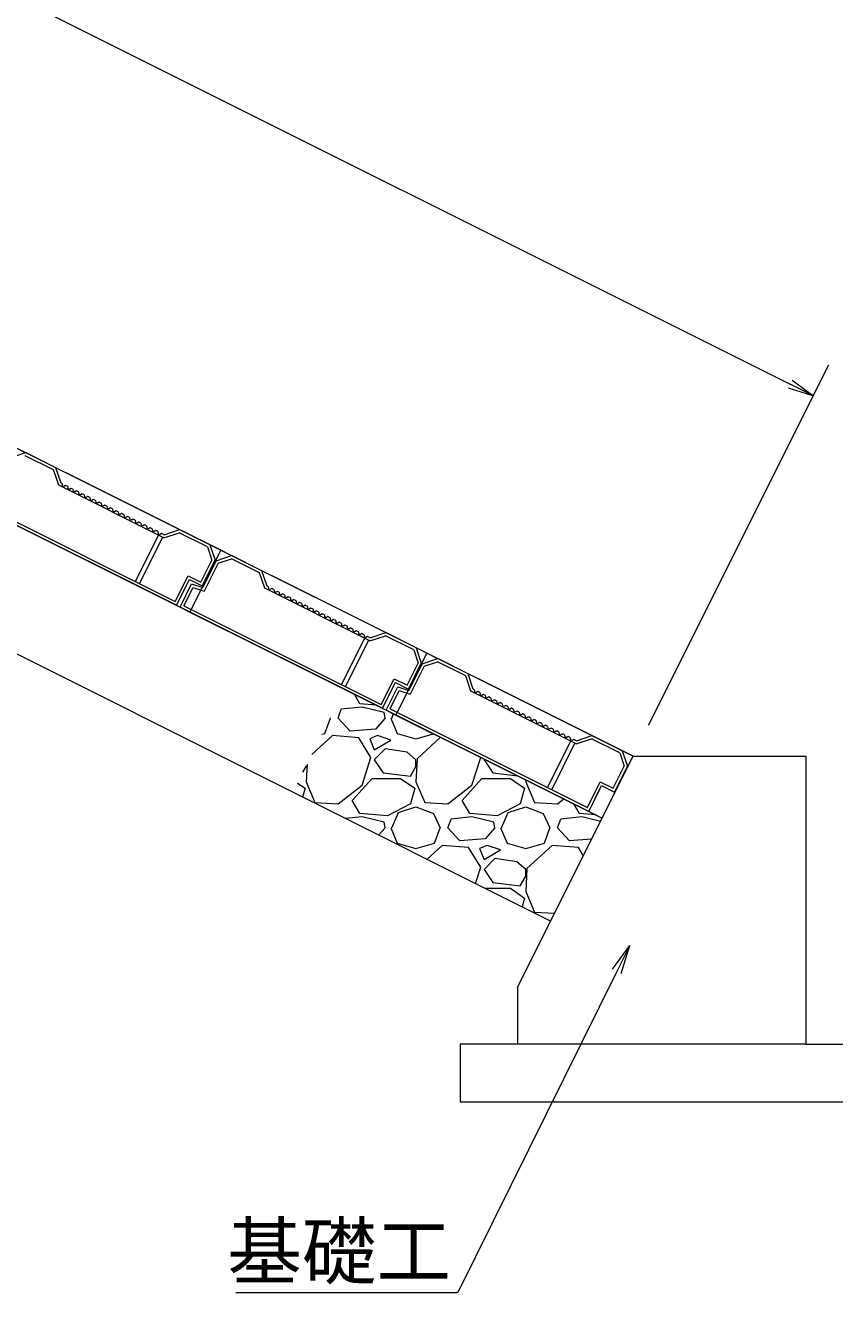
# Model space of a CAD drawing. Units: millimetres, scale not verified. Extents: x 122 to 42172, y -467 to 29233.
# Drawn here: x 14508 to 17318, y 17246 to 21647 of the extents above; entities that cross this region are included whole.
import ezdxf
from ezdxf.enums import TextEntityAlignment as Align

# ---------------------------------------------------------------- set-up
doc = ezdxf.new("R2010")
doc.units = ezdxf.units.MM
doc.header["$LTSCALE"] = 50
doc.linetypes.add('LONG_DASHED_DOTTED', pattern=[15.25, 12, -1.5, 0.25, -1.5])
for name, color, linetype, lineweight in [('D-STR', 1, 'Continuous', 13), ('D-STR-DIM', 7, 'Continuous', 13), ('D-STR-STR（BLOCK）', 1, 'Continuous', 13), ('D-STR-TXT', 7, 'Continuous', 13)]:
    doc.layers.add(name, color=color, linetype=linetype, lineweight=lineweight)
doc.styles.add('ＭＳ ゴシック', font='')
doc.styles.get('ＭＳ ゴシック').set_extended_font_data('MS Gothic')

msp = doc.modelspace()

# ---------------------------------------------------------------- linework, layer by layer
at = {"layer": 'D-STR'}
for p, q in [((9462.41, 22686.48), (16617.83, 19108.77)), ((9405.76, 22446.48), (16510.5, 18894.11)), ((16331.61, 18536.34), (9311.33, 22046.48)), ((15670, 19290.73), (15650.54, 19324.09)), ((15677.62, 19279.3), (15605.23, 19271.68)), ((15726.26, 19286.23), (15670, 19290.73)), ((15753.82, 19260.25), (15677.62, 19279.3)), ((15548.08, 19187.86), (15567.13, 19241.2)), ((15566.59, 19242.37), (15567.13, 19241.2)), ((15593.8, 19241.2), (15605.23, 19271.68)), ((15635.71, 19195.48), (15593.8, 19241.2)), ((15757.63, 19241.2), (15723.34, 19203.1)), ((15757.63, 19241.2), (15753.82, 19260.25)), ((15776.68, 19241.2), (15799.54, 19187.86)), ((15780.49, 19241.2), (15786.81, 19255.95)), ((15723.34, 19203.1), (15635.71, 19195.48)), ((15574.75, 19180.24), (15502.59, 19114.35)), ((15537.83, 19184.85), (15548.08, 19187.86)), ((15666.19, 19172.62), (15574.75, 19180.24)), ((15708.1, 19104.04), (15666.19, 19172.62)), ((15730.96, 19180.24), (15704.29, 19168.81)), ((15704.29, 19168.81), (15719.53, 19130.71)), ((15719.53, 19130.71), (15776.68, 19165)), ((15776.68, 19165), (15730.96, 19180.24)), ((15799.54, 19187.86), (15864.31, 19168.81)), ((15864.31, 19168.81), (15925.25, 19186.74)), ((15949.55, 19174.58), (15868.12, 19100.23)), ((15677.62, 19008.79), (15708.1, 19104.04)), ((15757.63, 19134.52), (15719.53, 19096.42)), ((15833.83, 19123.09), (15757.63, 19134.52)), ((15864.31, 19096.42), (15833.83, 19123.09)), ((16058.62, 19008.79), (16089.1, 19104.04)), ((16089.1, 19104.04), (16088.42, 19105.15)), ((16217.83, 18308.77), (16617.83, 19108.77)), ((16617.83, 19108.77), (17217.83, 19108.77)), ((17217.83, 19108.77), (17217.83, 18108.77)), ((15472.11, 19053.41), (15483.31, 19073.56)), ((15486.24, 19081.65), (15483.31, 19020.22)), ((15483.31, 19073.56), (15483.31, 19075.8)), ((15719.53, 19096.42), (15750.01, 19050.7)), ((15845.26, 19039.27), (15864.31, 19073.56)), ((15868.12, 19100.23), (15864.31, 19020.22)), ((15864.31, 19073.56), (15864.31, 19096.42)), ((16102.31, 19098.2), (16100.53, 19096.42)), ((16100.53, 19096.42), (16131.01, 19050.7)), ((15453.2, 19015.57), (15479.5, 18997.36)), ((15483.31, 19020.22), (15513.79, 18947.83)), ((15643.33, 18955.45), (15711.91, 19031.65)), ((15711.91, 19031.65), (15810.97, 19031.65)), ((15750.01, 19050.7), (15845.26, 19039.27)), ((15810.97, 19031.65), (15860.5, 18997.36)), ((15864.31, 19020.22), (15894.79, 18947.83)), ((16024.33, 18955.45), (16092.91, 19031.65)), ((16092.91, 19031.65), (16191.97, 19031.65)), ((16131.01, 19050.7), (16218.25, 19040.23)), ((16191.97, 19031.65), (16241.5, 18997.36)), ((16245.61, 19026.56), (16245.31, 19020.22)), ((16245.31, 19020.22), (16275.79, 18947.83)), ((15479.5, 18997.36), (15470.76, 18966.77)), ((15593.8, 18944.02), (15677.62, 19008.79)), ((15860.5, 18997.36), (15845.26, 18944.02)), ((15974.8, 18944.02), (16058.62, 19008.79)), ((16241.5, 18997.36), (16226.26, 18944.02)), ((15513.79, 18947.83), (15593.8, 18944.02)), ((15670, 18909.73), (15643.33, 18955.45)), ((15845.26, 18944.02), (15765.25, 18902.11)), ((15803.35, 18913.54), (15864.31, 18932.59)), ((15864.31, 18932.59), (15925.27, 18909.73)), ((15894.79, 18947.83), (15974.8, 18944.02)), ((16051, 18909.73), (16024.33, 18955.45)), ((16226.26, 18944.02), (16146.25, 18902.11)), ((16184.35, 18913.54), (16245.31, 18932.59)), ((16245.31, 18932.59), (16306.27, 18909.73)), ((16275.79, 18947.83), (16355.8, 18944.02)), ((16355.8, 18944.02), (16377.36, 18960.68)), ((16432, 18909.73), (16412.54, 18943.09)), ((15677.62, 18898.3), (15619.85, 18892.22)), ((15765.25, 18902.11), (15670, 18909.73)), ((15753.82, 18879.25), (15677.62, 18898.3)), ((15780.49, 18860.2), (15803.35, 18913.54)), ((15925.27, 18909.73), (15948.13, 18860.2)), ((15974.8, 18860.2), (15986.23, 18890.68)), ((16058.62, 18898.3), (15986.23, 18890.68)), ((16146.25, 18902.11), (16051, 18909.73)), ((16134.82, 18879.25), (16058.62, 18898.3)), ((16161.49, 18860.2), (16184.35, 18913.54)), ((16306.27, 18909.73), (16329.13, 18860.2)), ((16355.8, 18860.2), (16367.23, 18890.68)), ((16439.62, 18898.3), (16367.23, 18890.68)), ((16488.26, 18905.23), (16432, 18909.73)), ((16504.49, 18882.09), (16439.62, 18898.3)), ((15757.63, 18860.2), (15734.74, 18834.77)), ((15757.63, 18860.2), (15753.82, 18879.25)), ((15776.68, 18860.2), (15799.54, 18806.86)), ((15929.08, 18806.86), (15948.13, 18860.2)), ((16016.71, 18814.48), (15974.8, 18860.2)), ((16138.63, 18860.2), (16104.34, 18822.1)), ((16138.63, 18860.2), (16134.82, 18879.25)), ((16157.68, 18860.2), (16180.54, 18806.86)), ((16310.08, 18806.86), (16329.13, 18860.2)), ((16397.71, 18814.48), (16355.8, 18860.2)), ((15799.54, 18806.86), (15864.31, 18787.81)), ((15864.31, 18787.81), (15929.08, 18806.86)), ((15955.75, 18799.24), (15902.69, 18750.8)), ((16047.19, 18791.62), (15955.75, 18799.24)), ((16104.34, 18822.1), (16016.71, 18814.48)), ((16111.96, 18799.24), (16085.29, 18787.81)), ((16157.68, 18784), (16111.96, 18799.24)), ((16180.54, 18806.86), (16245.31, 18787.81)), ((16245.31, 18787.81), (16310.08, 18806.86)), ((16336.75, 18799.24), (16249.12, 18719.23)), ((16428.19, 18791.62), (16336.75, 18799.24)), ((16474, 18821.12), (16397.71, 18814.48)), ((16089.1, 18723.04), (16047.19, 18791.62)), ((16085.29, 18787.81), (16100.53, 18749.71)), ((16100.53, 18749.71), (16157.68, 18784)), ((16138.63, 18753.52), (16100.53, 18715.42)), ((16214.83, 18742.09), (16138.63, 18753.52)), ((16445.28, 18763.67), (16428.19, 18791.62)), ((16071.05, 18666.62), (16089.1, 18723.04)), ((16100.53, 18715.42), (16131.01, 18669.7)), ((16245.31, 18715.42), (16214.83, 18742.09)), ((16249.12, 18719.23), (16245.31, 18639.22)), ((16245.31, 18692.56), (16245.31, 18715.42)), ((16131.01, 18669.7), (16226.26, 18658.27)), ((16226.26, 18658.27), (16245.31, 18692.56)), ((16102.99, 18650.65), (16191.97, 18650.65)), ((16191.97, 18650.65), (16241.5, 18616.36)), ((16245.31, 18639.22), (16275.79, 18566.83)), ((16241.5, 18616.36), (16232.76, 18585.77)), ((16275.79, 18566.83), (16345.21, 18563.53)), ((16217.83, 18108.77), (16217.83, 18308.77)), ((16217.83, 18108.77), (16017.83, 18108.77)), ((16017.83, 18108.77), (16017.83, 17908.77)), ((17217.83, 18108.77), (16217.83, 18108.77)), ((17217.83, 18108.77), (17417.83, 18108.77)), ((16017.83, 17908.77), (17417.83, 17908.77))]:
    msp.add_line(p, q, dxfattribs=at)
at = {"layer": 'D-STR', "color": 2, "linetype": 'LONG_DASHED_DOTTED'}
for p, q in [((15186.75, 19824.32), (14471.2, 20182.09)), ((14363.87, 19967.42), (15079.42, 19609.65)), ((15186.75, 19824.32), (15079.42, 19609.65)), ((15079.42, 19609.65), (15186.75, 19824.32)), ((15902.29, 19466.55), (15186.75, 19824.32)), ((15079.42, 19609.65), (15794.96, 19251.88)), ((15902.29, 19466.55), (15794.96, 19251.88)), ((15794.96, 19251.88), (15902.29, 19466.55)), ((16617.83, 19108.77), (15902.29, 19466.55)), ((15794.96, 19251.88), (16510.5, 18894.11)), ((16510.5, 18894.11), (16617.83, 19108.77))]:
    msp.add_line(p, q, dxfattribs=at)
at = {"layer": 'D-STR-DIM'}
for p, q in [((10169.01, 23898.43), (17163.43, 20401.22)), ((16671.5, 19216.11), (17297.59, 20468.3)), ((17156.72, 20387.81), (17243.93, 20360.97)), ((17243.93, 20360.97), (17163.43, 20401.22)), ((17170.14, 20414.64), (17243.93, 20360.97)), ((16546.96, 18368.87), (16606.24, 18451.11)), ((16606.24, 18451.11), (16561.9, 18361.48)), ((16576.84, 18354.09), (16606.24, 18451.11))]:
    msp.add_line(p, q, dxfattribs=at)
at = {"layer": 'D-STR-STR（BLOCK）'}
for p, q in [((14455.1, 20145.42), (14508.77, 20163.3)), ((14614.31, 20110.53), (14508.77, 20163.3)), ((14606.14, 20103.44), (14508, 20152.51)), ((14624.02, 20049.78), (14606.14, 20103.44)), ((14632.2, 20056.87), (14614.31, 20110.53)), ((14989.21, 19867.18), (14624.02, 20049.78)), ((14635.78, 20055.08), (14632.2, 20056.87)), ((14635.78, 20055.08), (14636.67, 20047.92)), ((14642.04, 20045.24), (14636.67, 20047.92)), ((14648.3, 20048.82), (14642.04, 20045.24)), ((14655.46, 20045.24), (14648.3, 20048.82)), ((14655.46, 20045.24), (14656.35, 20038.08)), ((14661.72, 20035.4), (14656.35, 20038.08)), ((14667.98, 20038.98), (14661.72, 20035.4)), ((14673.35, 20036.3), (14667.98, 20038.98)), ((14673.35, 20036.3), (14674.24, 20029.14)), ((14679.61, 20026.46), (14674.24, 20029.14)), ((14685.87, 20030.03), (14679.61, 20026.46)), ((14693.02, 20026.46), (14685.87, 20030.03)), ((14693.02, 20026.46), (14693.92, 20019.3)), ((15032.9, 19632.91), (14329.89, 19984.42)), ((14343.3, 19988.89), (15028.43, 19646.32)), ((14699.28, 20016.62), (14693.92, 20019.3)), ((14705.54, 20020.2), (14699.28, 20016.62)), ((14712.7, 20016.62), (14705.54, 20020.2)), ((14712.7, 20016.62), (14713.59, 20009.46)), ((14718.96, 20006.78), (14713.59, 20009.46)), ((14725.22, 20010.36), (14718.96, 20006.78)), ((14732.38, 20006.78), (14725.22, 20010.36)), ((14732.38, 20006.78), (14733.27, 19999.62)), ((14738.64, 19996.94), (14733.27, 19999.62)), ((14744.9, 20000.52), (14738.64, 19996.94)), ((14752.05, 19996.94), (14744.9, 20000.52)), ((14752.05, 19996.94), (14752.95, 19989.78)), ((14758.32, 19987.1), (14752.95, 19989.78)), ((14764.58, 19990.68), (14758.32, 19987.1)), ((14771.73, 19987.1), (14764.58, 19990.68)), ((14771.73, 19987.1), (14772.63, 19979.95)), ((14777.99, 19977.26), (14772.63, 19979.95)), ((14784.25, 19980.84), (14777.99, 19977.26)), ((14791.41, 19977.26), (14784.25, 19980.84)), ((14791.41, 19977.26), (14792.3, 19970.11)), ((14797.67, 19967.42), (14792.3, 19970.11)), ((14803.93, 19971), (14797.67, 19967.42)), ((14811.09, 19967.42), (14803.93, 19971)), ((14811.09, 19967.42), (14811.98, 19960.27)), ((14817.35, 19957.59), (14811.98, 19960.27)), ((14823.61, 19961.16), (14817.35, 19957.59)), ((14830.76, 19957.59), (14823.61, 19961.16)), ((14830.76, 19957.59), (14831.66, 19950.43)), ((14837.03, 19947.75), (14831.66, 19950.43)), ((14843.29, 19951.32), (14837.03, 19947.75)), ((14850.44, 19947.75), (14843.29, 19951.32)), ((14850.44, 19947.75), (14851.34, 19940.59)), ((14856.7, 19937.91), (14851.34, 19940.59)), ((14862.96, 19941.49), (14856.7, 19937.91)), ((14870.12, 19937.91), (14862.96, 19941.49)), ((14870.12, 19937.91), (14871.01, 19930.75)), ((14876.38, 19928.07), (14871.01, 19930.75)), ((14882.64, 19931.65), (14876.38, 19928.07)), ((14889.8, 19928.07), (14882.64, 19931.65)), ((14889.8, 19928.07), (14890.69, 19920.91)), ((14896.06, 19918.23), (14890.69, 19920.91)), ((14902.32, 19921.81), (14896.06, 19918.23)), ((14909.47, 19918.23), (14902.32, 19921.81)), ((14909.47, 19918.23), (14910.37, 19911.08)), ((14915.73, 19908.39), (14910.37, 19911.08)), ((14922, 19911.97), (14915.73, 19908.39)), ((14929.15, 19908.39), (14922, 19911.97)), ((14929.15, 19908.39), (14930.05, 19901.24)), ((14935.41, 19898.55), (14930.05, 19901.24)), ((14941.67, 19902.13), (14935.41, 19898.55)), ((14948.83, 19898.55), (14941.67, 19902.13)), ((14948.83, 19898.55), (14949.72, 19891.4)), ((14989.97, 19877.98), (15043.64, 19895.87)), ((15149.18, 19843.1), (15043.64, 19895.87)), ((14890.38, 19715.35), (14970.88, 19876.35)), ((14904.69, 19708.19), (14985.19, 19869.19)), ((14955.09, 19888.71), (14949.72, 19891.4)), ((14961.35, 19892.29), (14955.09, 19888.71)), ((14968.51, 19888.71), (14961.35, 19892.29)), ((14968.51, 19888.71), (14969.4, 19881.56)), ((14974.77, 19878.88), (14969.4, 19881.56)), ((14981.03, 19882.45), (14974.77, 19878.88)), ((14989.97, 19877.98), (14981.03, 19882.45)), ((14989.21, 19867.18), (15042.87, 19885.07)), ((15141, 19836.01), (15042.87, 19885.07)), ((15141, 19836.01), (15156.27, 19790.2)), ((15149.18, 19843.1), (15167.07, 19789.43)), ((15170.65, 19787.64), (15224.31, 19805.53)), ((15329.85, 19752.76), (15224.31, 19805.53)), ((15117.88, 19713.41), (15156.27, 19790.2)), ((15122.35, 19699.99), (15167.07, 19789.43)), ((15170.65, 19787.64), (15124.14, 19694.62)), ((15177.74, 19779.47), (15129.23, 19682.45)), ((15177.74, 19779.47), (15223.54, 19794.74)), ((15321.68, 19745.67), (15223.54, 19794.74)), ((15028.43, 19646.32), (15073.15, 19735.77)), ((15032.9, 19632.91), (15077.63, 19722.35)), ((15073.15, 19735.77), (15117.88, 19713.41)), ((15077.63, 19722.35), (15122.35, 19699.99)), ((15339.57, 19692), (15321.68, 19745.67)), ((15347.74, 19699.1), (15329.85, 19752.76)), ((15032.9, 19632.91), (15071.37, 19709.83)), ((15045.43, 19626.65), (15085.68, 19707.15)), ((15058.84, 19631.12), (15090.77, 19694.97)), ((15085.68, 19707.15), (15124.14, 19694.62)), ((15090.77, 19694.97), (15129.23, 19682.45)), ((15704.75, 19509.41), (15339.57, 19692)), ((15351.32, 19697.31), (15347.74, 19699.1)), ((15351.32, 19697.31), (15352.22, 19690.15)), ((15357.58, 19687.47), (15352.22, 19690.15)), ((15363.84, 19691.05), (15357.58, 19687.47)), ((15371, 19687.47), (15363.84, 19691.05)), ((15371, 19687.47), (15371.89, 19680.31)), ((15377.26, 19677.63), (15371.89, 19680.31)), ((15383.52, 19681.21), (15377.26, 19677.63)), ((15388.89, 19678.52), (15383.52, 19681.21)), ((15388.89, 19678.52), (15389.78, 19671.37)), ((15058.84, 19631.12), (15743.97, 19288.55)), ((15395.15, 19668.69), (15389.78, 19671.37)), ((15401.41, 19672.26), (15395.15, 19668.69)), ((15408.56, 19668.69), (15401.41, 19672.26)), ((15408.56, 19668.69), (15409.46, 19661.53)), ((15414.83, 19658.85), (15409.46, 19661.53)), ((15421.09, 19662.42), (15414.83, 19658.85)), ((15428.24, 19658.85), (15421.09, 19662.42)), ((15428.24, 19658.85), (15429.14, 19651.69)), ((15434.5, 19649.01), (15429.14, 19651.69)), ((15440.76, 19652.59), (15434.5, 19649.01)), ((15447.92, 19649.01), (15440.76, 19652.59)), ((15447.92, 19649.01), (15448.81, 19641.85)), ((15454.18, 19639.17), (15448.81, 19641.85)), ((15460.44, 19642.75), (15454.18, 19639.17)), ((15467.6, 19639.17), (15460.44, 19642.75)), ((15467.6, 19639.17), (15468.49, 19632.01)), ((15473.86, 19629.33), (15468.49, 19632.01)), ((15480.12, 19632.91), (15473.86, 19629.33)), ((15487.27, 19629.33), (15480.12, 19632.91)), ((15487.27, 19629.33), (15488.17, 19622.18)), ((15748.45, 19275.14), (15045.43, 19626.65)), ((15493.53, 19619.49), (15488.17, 19622.18)), ((15499.8, 19623.07), (15493.53, 19619.49)), ((15506.95, 19619.49), (15499.8, 19623.07)), ((15506.95, 19619.49), (15507.85, 19612.34)), ((15513.21, 19609.65), (15507.85, 19612.34)), ((15519.47, 19613.23), (15513.21, 19609.65)), ((15526.63, 19609.65), (15519.47, 19613.23)), ((15526.63, 19609.65), (15527.52, 19602.5)), ((15532.89, 19599.81), (15527.52, 19602.5)), ((15539.15, 19603.39), (15532.89, 19599.81)), ((15546.31, 19599.81), (15539.15, 19603.39)), ((15546.31, 19599.81), (15547.2, 19592.66)), ((15552.57, 19589.98), (15547.2, 19592.66)), ((15558.83, 19593.55), (15552.57, 19589.98)), ((15565.98, 19589.98), (15558.83, 19593.55)), ((15565.98, 19589.98), (15566.88, 19582.82)), ((15572.24, 19580.14), (15566.88, 19582.82)), ((15578.51, 19583.71), (15572.24, 19580.14)), ((15585.66, 19580.14), (15578.51, 19583.71)), ((15585.66, 19580.14), (15586.56, 19572.98)), ((15591.92, 19570.3), (15586.56, 19572.98)), ((15598.18, 19573.88), (15591.92, 19570.3)), ((15605.34, 19570.3), (15598.18, 19573.88)), ((15605.34, 19570.3), (15606.23, 19563.14)), ((15611.6, 19560.46), (15606.23, 19563.14)), ((15617.86, 19564.04), (15611.6, 19560.46)), ((15625.02, 19560.46), (15617.86, 19564.04)), ((15625.02, 19560.46), (15625.91, 19553.3)), ((15631.28, 19550.62), (15625.91, 19553.3)), ((15637.54, 19554.2), (15631.28, 19550.62)), ((15644.69, 19550.62), (15637.54, 19554.2)), ((15644.69, 19550.62), (15645.59, 19543.47)), ((15650.95, 19540.78), (15645.59, 19543.47)), ((15657.22, 19544.36), (15650.95, 19540.78)), ((15664.37, 19540.78), (15657.22, 19544.36)), ((15605.93, 19357.58), (15686.42, 19518.58)), ((15620.24, 19350.42), (15700.74, 19511.42)), ((15664.37, 19540.78), (15665.26, 19533.63)), ((15670.63, 19530.94), (15665.26, 19533.63)), ((15676.89, 19534.52), (15670.63, 19530.94)), ((15684.05, 19530.94), (15676.89, 19534.52)), ((15684.05, 19530.94), (15684.94, 19523.79)), ((15690.31, 19521.11), (15684.94, 19523.79)), ((15696.57, 19524.68), (15690.31, 19521.11)), ((15705.51, 19520.21), (15696.57, 19524.68)), ((15704.75, 19509.41), (15758.41, 19527.3)), ((15705.51, 19520.21), (15759.18, 19538.1)), ((15856.55, 19478.24), (15758.41, 19527.3)), ((15864.72, 19485.33), (15759.18, 19538.1)), ((15856.55, 19478.24), (15871.81, 19432.43)), ((15864.72, 19485.33), (15882.61, 19431.66)), ((15833.42, 19355.64), (15871.81, 19432.43)), ((15837.89, 19342.22), (15882.61, 19431.66)), ((15886.19, 19429.87), (15839.68, 19336.85)), ((15893.28, 19421.7), (15844.77, 19324.68)), ((15886.19, 19429.87), (15939.85, 19447.76)), ((15893.28, 19421.7), (15939.09, 19436.97)), ((16037.22, 19387.9), (15939.09, 19436.97)), ((16045.4, 19394.99), (15939.85, 19447.76)), ((15743.97, 19288.55), (15788.7, 19378)), ((15788.7, 19378), (15833.42, 19355.64)), ((16055.11, 19334.23), (16037.22, 19387.9)), ((16063.28, 19341.33), (16045.4, 19394.99)), ((15748.45, 19275.14), (15793.17, 19364.58)), ((15748.45, 19275.14), (15786.91, 19352.06)), ((15760.97, 19268.88), (15801.22, 19349.38)), ((15774.38, 19273.35), (15806.31, 19337.2)), ((15793.17, 19364.58), (15837.89, 19342.22)), ((15801.22, 19349.38), (15839.68, 19336.85)), ((15806.31, 19337.2), (15844.77, 19324.68)), ((16420.29, 19151.64), (16055.11, 19334.23)), ((16066.86, 19339.54), (16063.28, 19341.33)), ((16066.86, 19339.54), (16067.76, 19332.38)), ((16073.12, 19329.7), (16067.76, 19332.38)), ((16079.38, 19333.28), (16073.12, 19329.7)), ((16086.54, 19329.7), (16079.38, 19333.28)), ((16086.54, 19329.7), (16087.43, 19322.54)), ((16092.8, 19319.86), (16087.43, 19322.54)), ((16099.06, 19323.44), (16092.8, 19319.86)), ((16104.43, 19320.75), (16099.06, 19323.44)), ((16104.43, 19320.75), (16105.32, 19313.6)), ((16110.69, 19310.91), (16105.32, 19313.6)), ((16116.95, 19314.49), (16110.69, 19310.91)), ((16124.11, 19310.91), (16116.95, 19314.49)), ((16124.11, 19310.91), (16125, 19303.76)), ((16130.37, 19301.08), (16125, 19303.76)), ((16136.63, 19304.65), (16130.37, 19301.08)), ((16143.78, 19301.08), (16136.63, 19304.65)), ((16143.78, 19301.08), (16144.68, 19293.92)), ((16150.04, 19291.24), (16144.68, 19293.92)), ((16156.31, 19294.81), (16150.04, 19291.24)), ((16163.46, 19291.24), (16156.31, 19294.81)), ((16163.46, 19291.24), (16164.36, 19284.08)), ((16169.72, 19281.4), (16164.36, 19284.08)), ((16175.98, 19284.98), (16169.72, 19281.4)), ((16183.14, 19281.4), (16175.98, 19284.98)), ((16183.14, 19281.4), (16184.03, 19274.24)), ((16463.99, 18917.37), (15760.97, 19268.88)), ((15774.38, 19273.35), (16459.52, 18930.78)), ((16189.4, 19271.56), (16184.03, 19274.24)), ((16195.66, 19275.14), (16189.4, 19271.56)), ((16202.82, 19271.56), (16195.66, 19275.14)), ((16202.82, 19271.56), (16203.71, 19264.4)), ((16209.08, 19261.72), (16203.71, 19264.4)), ((16215.34, 19265.3), (16209.08, 19261.72)), ((16222.49, 19261.72), (16215.34, 19265.3)), ((16222.49, 19261.72), (16223.39, 19254.57)), ((16228.75, 19251.88), (16223.39, 19254.57)), ((16235.01, 19255.46), (16228.75, 19251.88)), ((16242.17, 19251.88), (16235.01, 19255.46)), ((16242.17, 19251.88), (16243.06, 19244.73)), ((16248.43, 19242.04), (16243.06, 19244.73)), ((16254.69, 19245.62), (16248.43, 19242.04)), ((16261.85, 19242.04), (16254.69, 19245.62)), ((16261.85, 19242.04), (16262.74, 19234.89)), ((16268.11, 19232.21), (16262.74, 19234.89)), ((16274.37, 19235.78), (16268.11, 19232.21)), ((16281.53, 19232.21), (16274.37, 19235.78)), ((16281.53, 19232.21), (16282.42, 19225.05)), ((16287.79, 19222.37), (16282.42, 19225.05)), ((16294.05, 19225.94), (16287.79, 19222.37)), ((16301.2, 19222.37), (16294.05, 19225.94)), ((16301.2, 19222.37), (16302.1, 19215.21)), ((16307.46, 19212.53), (16302.1, 19215.21)), ((16313.72, 19216.11), (16307.46, 19212.53)), ((16320.88, 19212.53), (16313.72, 19216.11)), ((16320.88, 19212.53), (16321.77, 19205.37)), ((16327.14, 19202.69), (16321.77, 19205.37)), ((16333.4, 19206.27), (16327.14, 19202.69)), ((16340.56, 19202.69), (16333.4, 19206.27)), ((16340.56, 19202.69), (16341.45, 19195.53)), ((16346.82, 19192.85), (16341.45, 19195.53)), ((16353.08, 19196.43), (16346.82, 19192.85)), ((16360.23, 19192.85), (16353.08, 19196.43)), ((16360.23, 19192.85), (16361.13, 19185.69)), ((16321.47, 18999.81), (16401.97, 19160.8)), ((16335.78, 18992.65), (16416.28, 19153.65)), ((16366.5, 19183.01), (16361.13, 19185.69)), ((16372.76, 19186.59), (16366.5, 19183.01)), ((16379.91, 19183.01), (16372.76, 19186.59)), ((16379.91, 19183.01), (16380.81, 19175.86)), ((16386.17, 19173.17), (16380.81, 19175.86)), ((16392.43, 19176.75), (16386.17, 19173.17)), ((16399.59, 19173.17), (16392.43, 19176.75)), ((16399.59, 19173.17), (16400.48, 19166.02)), ((16405.85, 19163.33), (16400.48, 19166.02)), ((16412.11, 19166.91), (16405.85, 19163.33)), ((16421.06, 19162.44), (16412.11, 19166.91)), ((16420.29, 19151.64), (16473.95, 19169.53)), ((16421.06, 19162.44), (16474.72, 19180.33)), ((16572.09, 19120.47), (16473.95, 19169.53)), ((16580.26, 19127.56), (16474.72, 19180.33)), ((16572.09, 19120.47), (16587.36, 19074.66)), ((16580.26, 19127.56), (16598.15, 19073.89)), ((16548.96, 18997.87), (16587.36, 19074.66)), ((16553.43, 18984.45), (16598.15, 19073.89)), ((16459.52, 18930.78), (16504.24, 19020.23)), ((16504.24, 19020.23), (16548.96, 18997.87)), ((16463.99, 18917.37), (16508.71, 19006.81)), ((16463.99, 18917.37), (16502.45, 18994.29)), ((16508.71, 19006.81), (16553.43, 18984.45))]:
    msp.add_line(p, q, dxfattribs=at)
at = {"layer": 'D-STR-TXT'}
for p, q in [((16561.9, 18361.48), (16010.02, 17245.87)), ((15239.21, 17245.87), (16006.42, 17245.87)), ((16010.02, 17245.87), (16006.42, 17245.87))]:
    msp.add_line(p, q, dxfattribs=at)

# ---------------------------------------------------------------- texts
at = {"layer": 'D-STR-TXT', "style": 'ＭＳ ゴシック'}
msp.add_text('基礎工', height=189.9, dxfattribs=at).set_placement((15986.42, 17238.03), align=Align.BOTTOM_RIGHT)

doc.saveas('drawing.dxf')
